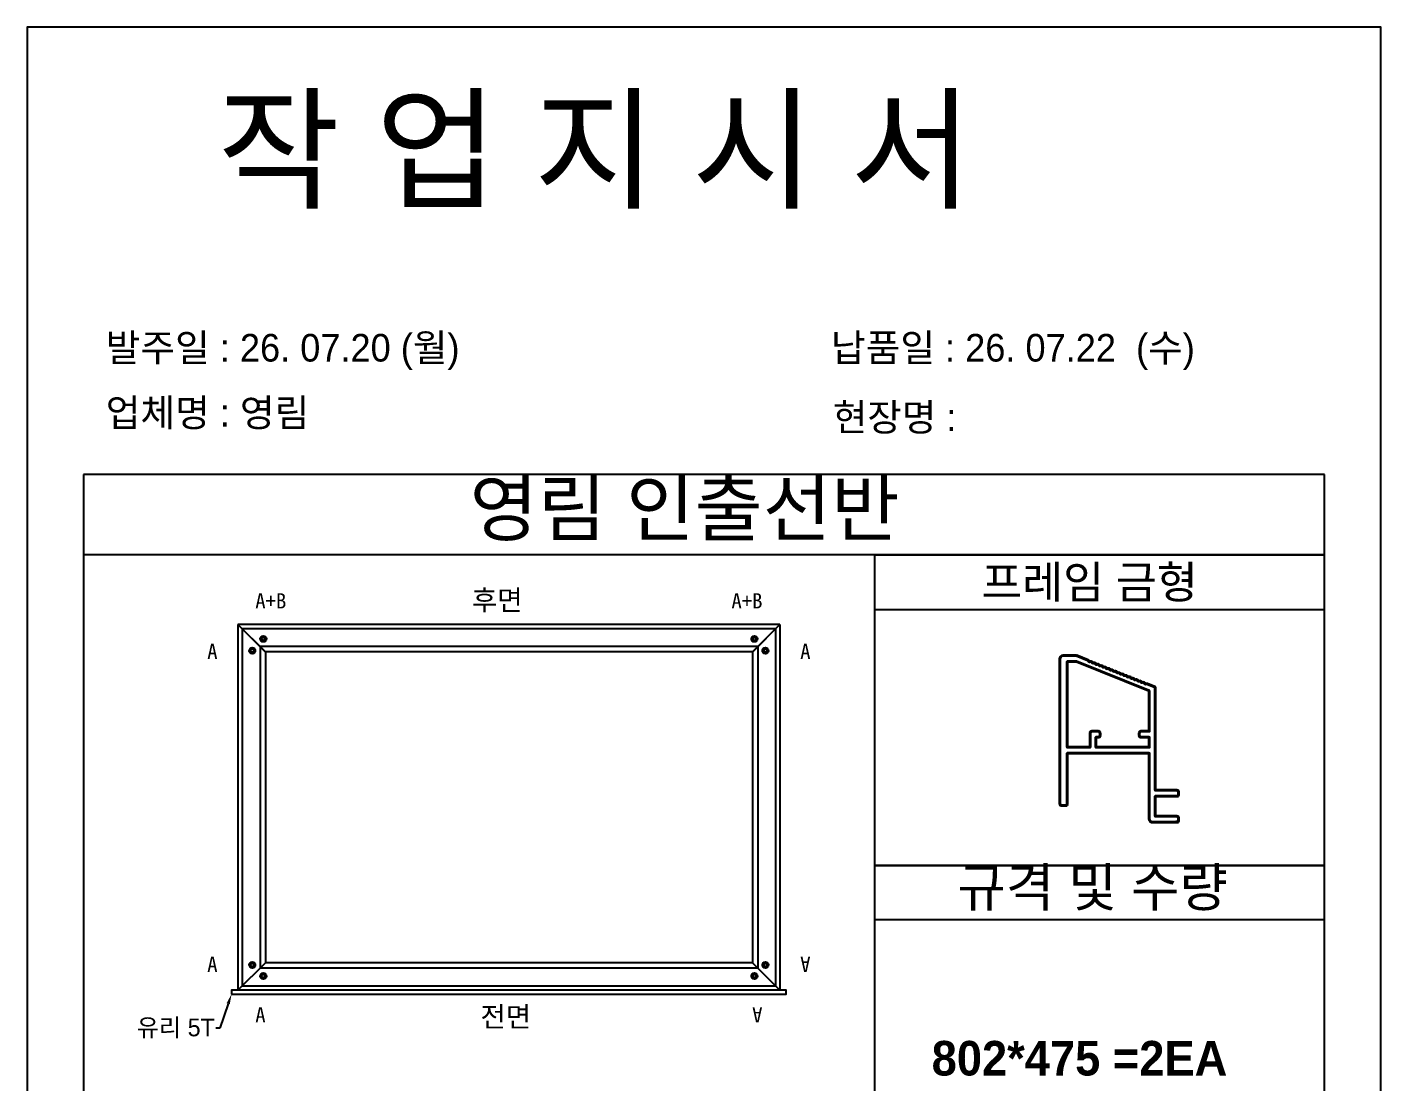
# Model space of a CAD drawing. Header units: millimetres. Extents: x -44117 to 256353, y -2095463 to 65325.
# Drawn here: x 94898 to 97568, y -1035656 to -1033573 of the extents above; entities that cross this region are included whole.
import ezdxf
from ezdxf import colors
from ezdxf.entities.mleader import LeaderData, LeaderLine
from ezdxf.math import Vec2, Vec3

# ---------------------------------------------------------------- set-up
doc = ezdxf.new("R2010")
doc.units = ezdxf.units.MM
doc.header["$LTSCALE"] = 10
for name, color, linetype in [('02 Glass', 4, 'Continuous'), ('02 Profile', 3, 'Continuous'), ('A', 1, 'Continuous')]:
    doc.layers.add(name, color=color, linetype=linetype)
doc.layers.add('1', color=2, linetype='Continuous', lineweight=40)
doc.layers.add('D', color=4, linetype='Continuous', lineweight=5)
doc.dimstyles.get("Standard").update_dxf_attribs({"dimtxt": 0.18, "dimasz": 0.18, "dimexe": 0.18, "dimexo": 0.0625, "dimgap": 0.09, "dimtad": 0, "dimtih": 1, "dimtoh": 1, "dimdec": 4, "dimzin": 0, "dimdsep": 46, "dimtxsty": 'Standard', "dimcen": 0.09, "dimadec": 0, "dimazin": 0, "dimtfac": 1, "dimtdec": 4, "dimtofl": 0, "dimtmove": 0, "dimatfit": 3, "dimfxl": 0, "dimtolj": 1, "dimtzin": 0, "dimarcsym": 0})
pattern_1 = [(45, (80924.0415, -1032118.45195), (-0.67351921, 0.67351921), [])]
pattern_2 = [(45, (80945.7915, -1032095.20195), (-0.67351921, 0.67351921), [])]
pattern_3 = [(45, (81142.1865, -1031168.1736), (-0.67351921, 0.67351921), [])]
pattern_4 = [(45, (81163.9365, -1031144.9236), (-0.67351921, 0.67351921), [])]
pattern_5 = [(45, (64269.5886, -1037410.7165), (-0.67351921, 0.67351921), [])]
pattern_6 = [(45, (64291.3386, -1037388.9665), (-0.67351921, 0.67351921), [])]
pattern_7 = [(225, (110772.7007, -1038108.2449), (0.67351921, -0.67351921), [])]
pattern_8 = [(225, (110750.9507, -1038129.9949), (0.67351921, -0.67351921), [])]

# ---------------------------------------------------------------- blocks, each defined once
blk = doc.blocks.new('*D7923')
at = {"layer": 'D', "color": 0, "lineweight": -2}
for p, q in [((97168.4, -1035141.5), (97168.3, -1035141.3)), ((97168.5, -1035141.5), (97168.4, -1035141.5))]:
    blk.add_line(p, q, dxfattribs=at)
at = {"layer": 'D', "color": 0, "insert": (97169.2, -1035141.5), "char_height": 0.18, "attachment_point": 5, "bg_fill": 3, "box_fill_scale": 1.1, "bg_fill_color": 257, "bg_fill_transparency": 0}
blk.add_mtext('\\A1;R3.2877', dxfattribs=at)
at = {"layer": 'D', "color": 0, "lineweight": -2}
for p, q in [((97166, -1035138.6), (97166.2, -1035138.6)), ((97166.1, -1035138.7), (97166.1, -1035138.5))]:
    blk.add_line(p, q, dxfattribs=at)
at = {"layer": 'D', "color": 0}
blk.add_solid([(97168.3, -1035141.3), (97168.2, -1035141.3), (97168.1, -1035141.2)], dxfattribs=at)
at = {"layer": 'Defpoints', "color": 0}
for p in [(97166.1, -1035138.6), (97168.1, -1035141.2)]:
    blk.add_point(p, dxfattribs=at)

msp = doc.modelspace()

# ---------------------------------------------------------------- hatches: boundary and pattern name
at = {"layer": 'A'}
h = msp.add_hatch(dxfattribs=at)
h.set_pattern_fill('ANSI31', color=1, scale=0.3)
h.set_pattern_definition(pattern_1)
h.paths.add_polyline_path([(95336.24861, -1034803.29843, 1), (95348.24861, -1034803.29843, 1)])
h.paths.add_polyline_path([(95345.24861, -1034803.29843, -1), (95339.24861, -1034803.29843, -1)], flags=16)
h = msp.add_hatch(dxfattribs=at)
h.set_pattern_fill('ANSI31', color=1, scale=0.3)
h.set_pattern_definition(pattern_1)
h.paths.add_polyline_path([(95336.24861, -1034803.29843, 1), (95348.24861, -1034803.29843, 1)])
h.paths.add_polyline_path([(95345.24861, -1034803.29843, -1), (95339.24861, -1034803.29843, -1)], flags=16)
h = msp.add_hatch(dxfattribs=at)
h.set_pattern_fill('ANSI31', color=1, scale=0.3)
h.set_pattern_definition(pattern_2)
h.paths.add_polyline_path([(95357.99861, -1034780.04843, 1), (95369.99861, -1034780.04843, 1)])
h.paths.add_polyline_path([(95366.99861, -1034780.04843, -1), (95360.99861, -1034780.04843, -1)], flags=16)
h = msp.add_hatch(dxfattribs=at)
h.set_pattern_fill('ANSI31', color=1, scale=0.3)
h.set_pattern_definition(pattern_2)
h.paths.add_polyline_path([(95357.99861, -1034780.04843, 1), (95369.99861, -1034780.04843, 1)])
h.paths.add_polyline_path([(95366.99861, -1034780.04843, -1), (95360.99861, -1034780.04843, -1)], flags=16)
h = msp.add_hatch(dxfattribs=at)
h.set_pattern_fill('ANSI31', color=1, scale=0.3)
h.set_pattern_definition(pattern_4)
h.paths.add_polyline_path([(96338.74361, -1034780.04843, -1), (96326.74361, -1034780.04843, -1)])
h.paths.add_polyline_path([(96329.74361, -1034780.04843, 1), (96335.74361, -1034780.04843, 1)], flags=16)
h = msp.add_hatch(dxfattribs=at)
h.set_pattern_fill('ANSI31', color=1, scale=0.3)
h.set_pattern_definition(pattern_4)
h.paths.add_polyline_path([(96338.74361, -1034780.04843, -1), (96326.74361, -1034780.04843, -1)])
h.paths.add_polyline_path([(96329.74361, -1034780.04843, 1), (96335.74361, -1034780.04843, 1)], flags=16)
h = msp.add_hatch(dxfattribs=at)
h.set_pattern_fill('ANSI31', color=1, scale=0.3)
h.set_pattern_definition(pattern_3)
h.paths.add_polyline_path([(96360.49361, -1034803.29843, -1), (96348.49361, -1034803.29843, -1)])
h.paths.add_polyline_path([(96351.49361, -1034803.29843, 1), (96357.49361, -1034803.29843, 1)], flags=16)
h = msp.add_hatch(dxfattribs=at)
h.set_pattern_fill('ANSI31', color=1, scale=0.3)
h.set_pattern_definition(pattern_3)
h.paths.add_polyline_path([(96360.49361, -1034803.29843, -1), (96348.49361, -1034803.29843, -1)])
h.paths.add_polyline_path([(96351.49361, -1034803.29843, 1), (96357.49361, -1034803.29843, 1)], flags=16)
h = msp.add_hatch(dxfattribs=at)
h.set_pattern_fill('ANSI31', color=1, scale=0.3)
h.set_pattern_definition(pattern_5)
h.paths.add_polyline_path([(95336.24861, -1035423.39843, -1), (95348.24861, -1035423.39843, -1)])
h.paths.add_polyline_path([(95345.24861, -1035423.39843, 1), (95339.24861, -1035423.39843, 1)], flags=16)
h = msp.add_hatch(dxfattribs=at)
h.set_pattern_fill('ANSI31', color=1, scale=0.3)
h.set_pattern_definition(pattern_5)
h.paths.add_polyline_path([(95336.24861, -1035423.39843, -1), (95348.24861, -1035423.39843, -1)])
h.paths.add_polyline_path([(95345.24861, -1035423.39843, 1), (95339.24861, -1035423.39843, 1)], flags=16)
h = msp.add_hatch(dxfattribs=at)
h.set_pattern_fill('ANSI31', color=1, scale=0.3)
h.set_pattern_definition(pattern_6)
h.paths.add_polyline_path([(95357.99861, -1035445.14843, -1), (95369.99861, -1035445.14843, -1)])
h.paths.add_polyline_path([(95366.99861, -1035445.14843, 1), (95360.99861, -1035445.14843, 1)], flags=16)
h = msp.add_hatch(dxfattribs=at)
h.set_pattern_fill('ANSI31', color=1, scale=0.3)
h.set_pattern_definition(pattern_6)
h.paths.add_polyline_path([(95357.99861, -1035445.14843, -1), (95369.99861, -1035445.14843, -1)])
h.paths.add_polyline_path([(95366.99861, -1035445.14843, 1), (95360.99861, -1035445.14843, 1)], flags=16)
h = msp.add_hatch(dxfattribs=at)
h.set_pattern_fill('ANSI31', color=1, scale=0.3, angle=180)
h.set_pattern_definition(pattern_8)
h.paths.add_polyline_path([(96338.74361, -1035445.14843, 1), (96326.74361, -1035445.14843, 1)])
h.paths.add_polyline_path([(96329.74361, -1035445.14843, -1), (96335.74361, -1035445.14843, -1)], flags=16)
h = msp.add_hatch(dxfattribs=at)
h.set_pattern_fill('ANSI31', color=1, scale=0.3, angle=180)
h.set_pattern_definition(pattern_8)
h.paths.add_polyline_path([(96338.74361, -1035445.14843, 1), (96326.74361, -1035445.14843, 1)])
h.paths.add_polyline_path([(96329.74361, -1035445.14843, -1), (96335.74361, -1035445.14843, -1)], flags=16)
h = msp.add_hatch(dxfattribs=at)
h.set_pattern_fill('ANSI31', color=1, scale=0.3, angle=180)
h.set_pattern_definition(pattern_7)
h.paths.add_polyline_path([(96360.49361, -1035423.39843, 1), (96348.49361, -1035423.39843, 1)])
h.paths.add_polyline_path([(96351.49361, -1035423.39843, -1), (96357.49361, -1035423.39843, -1)], flags=16)
h = msp.add_hatch(dxfattribs=at)
h.set_pattern_fill('ANSI31', color=1, scale=0.3, angle=180)
h.set_pattern_definition(pattern_7)
h.paths.add_polyline_path([(96360.49361, -1035423.39843, 1), (96348.49361, -1035423.39843, 1)])
h.paths.add_polyline_path([(96351.49361, -1035423.39843, -1), (96357.49361, -1035423.39843, -1)], flags=16)

# ---------------------------------------------------------------- linework, layer by layer
for p, q in [((97457.20422, -1034455.38009), (95009.29105, -1034455.38009)), ((97457.20422, -1034614.33549), (95009.29105, -1034614.33549)), ((96569.39971, -1034614.33549), (96569.39971, -1037238.41937))]:
    msp.add_line(p, q)
for points in [[(94898.02227, -1037349.68815), (97568.473, -1037349.68815), (97568.473, -1033572.90783), (94898.02227, -1033572.90783)], [(97457.29845, -1034615.07585), (96569.39971, -1034615.07585), (96569.39971, -1034721.70885), (97457.29845, -1034721.70885)], [(97457.29845, -1035227.01115), (96569.39971, -1035227.01115), (96569.39971, -1035333.64415), (97457.29845, -1035333.64415)]]:
    msp.add_lwpolyline(points, close=True)
msp.add_lwpolyline([(95009.29105, -1034455.38009), (95009.29105, -1037238.41937), (97457.20422, -1037238.41937), (97457.20422, -1034455.38009)])
at = {"layer": '02 Glass'}
msp.add_lwpolyline([(95301.29861, -1035480.84843), (96395.44361, -1035480.84843), (96395.44361, -1035473.34843), (95301.29861, -1035473.34843)], close=True, dxfattribs=at)
at = {"layer": '02 Profile'}
for p, q in [((96382.69361, -1034751.84843), (95314.04861, -1034751.84843)), ((95368.04861, -1034805.84843), (95314.04861, -1034751.84843)), ((95314.04861, -1034751.84843), (95314.04861, -1035473.34843)), ((95314.04861, -1034751.84843), (95368.04861, -1034805.84843)), ((96374.54378, -1034759.99825), (95322.19843, -1034759.99825)), ((95322.19843, -1034759.99825), (95322.19843, -1035465.1986)), ((96382.69361, -1034751.84843), (96328.69361, -1034805.84843)), ((96382.69361, -1034751.84843), (96328.69361, -1034805.84843)), ((96374.54378, -1034759.99825), (96374.54378, -1035465.1986)), ((96382.69361, -1034751.84843), (96382.69361, -1035473.34843)), ((96339.19361, -1034795.34843), (95357.54861, -1034795.34843)), ((95357.54861, -1034795.34843), (95357.54861, -1035429.84843)), ((96339.19361, -1034795.34843), (96339.19361, -1035429.84843)), ((96328.69361, -1034805.84843), (95368.04861, -1034805.84843)), ((95368.04861, -1034805.84843), (95368.04861, -1035419.34843)), ((96328.69361, -1034805.84843), (96328.69361, -1035419.34843)), ((95368.04861, -1035419.34843), (95314.04861, -1035473.34843)), ((95314.04861, -1035473.34843), (95368.04861, -1035419.34843)), ((96339.19361, -1035429.84843), (95357.54861, -1035429.84843)), ((96328.69361, -1035419.34843), (95368.04861, -1035419.34843)), ((96382.69361, -1035473.34843), (96328.69361, -1035419.34843)), ((96382.69361, -1035473.34843), (96328.69361, -1035419.34843)), ((96374.54378, -1035465.1986), (95322.19843, -1035465.1986)), ((96382.69361, -1035473.34843), (95314.04861, -1035473.34843))]:
    msp.add_line(p, q, dxfattribs=at)
at = {"layer": '1'}
msp.add_lwpolyline([(97110.30296, -1034881.54894), (96968.20119, -1034824.94905), (96949.79002, -1034824.94905), (96949.79002, -1034993.93765), (96994.83173, -1034993.93765), (96994.83173, -1034965.66329, -0.4142135624), (96998.11945, -1034962.37558), (97011.27031, -1034962.37558, -0.4142135624), (97014.55803, -1034965.66329), (97014.55803, -1034970.92364, -0.4142135624), (97011.27031, -1034974.21136), (97006.33874, -1034974.21136), (97006.33874, -1034993.93765), (97111.54565, -1034993.93765), (97111.54565, -1034974.21136), (97095.10707, -1034974.21136, -0.4142135624), (97091.81936, -1034970.92364), (97091.81936, -1034965.66329, -0.4142135624), (97095.10707, -1034962.37558), (97111.54565, -1034962.37558), (97111.54565, -1034883.38155, 0.3070783015)], format="xyb", close=True, dxfattribs=at)
at = {"layer": 'A'}
for p, q in [((95314.04861, -1034751.84843), (95367.44861, -1034805.24843)), ((96382.69361, -1034751.84843), (96329.29361, -1034805.24843)), ((95314.04861, -1035473.34843), (95367.44861, -1035419.94843)), ((96382.69361, -1035473.34843), (96329.29361, -1035419.94843))]:
    msp.add_line(p, q, dxfattribs=at)
at = {"layer": 'A', "color": 242, "true_color": 0xcd2027}
for centre, radius in [((95342.24861, -1034803.29843), 6), ((95342.24861, -1034803.29843), 6), ((95363.99861, -1034780.04843), 6), ((95363.99861, -1034780.04843), 6), ((95363.99861, -1034780.04843), 3), ((96332.74361, -1034780.04843), 6), ((96332.74361, -1034780.04843), 6), ((96332.74361, -1034780.04843), 3), ((96354.49361, -1034803.29843), 6), ((96354.49361, -1034803.29843), 6), ((95342.24861, -1034803.29843), 3), ((96354.49361, -1034803.29843), 3), ((95342.24861, -1035423.39843), 6), ((95342.24861, -1035423.39843), 6), ((95342.24861, -1035423.39843), 3), ((95363.99861, -1035445.14843), 6), ((95363.99861, -1035445.14843), 6), ((96332.74361, -1035445.14843), 6), ((96332.74361, -1035445.14843), 6), ((96354.49361, -1035423.39843), 6), ((96354.49361, -1035423.39843), 6), ((96354.49361, -1035423.39843), 3), ((95363.99861, -1035445.14843), 3), ((96332.74361, -1035445.14843), 3)]:
    msp.add_circle(centre, radius, dxfattribs=at)

# ---------------------------------------------------------------- texts
for s, width, gutter_width, heights, insert, char_height, attachment_point in [('{\\fGulim|b0|i0|c129|p50;작 업 지 시 서}', 4553.9528048, 17.21164, [-214.58863], (95273.45603, -1033717.65217), 192.7704086, 1), ('\\pt11;{\\fGulim|b0|i0|c129|p50;발주일 : 26. 07.20 (월)}', 5257.1634623, 19.86943, [54.84616], (95053.15837, -1034178.34183), 54.5217024, 1), ('{\\fGulim|b0|i0|c129|p50;납품일 : 26. 07.22  (수)}', 5257.1634623, 19.86943, [55.77782], (96483.72198, -1034178.34183), 54.5217024, 1), ('{\\fGulim|b0|i0|c129|p50;업체명 : 영림}', 5257.1634623, 19.86943, [57.40323], (95053.15837, -1034306.54918), 54.5217024, 1), ('{\\fGulim|b0|i0|c129|p50;현장명 :  }', 5221.1406308, 19.73328, [60.42093], (96487.52603, -1034315.69271), 54.1481119, 1), ('{\\fGulim|b0|i0|c129|p50;영림 인출선반}', 2538.6306726, 9.59474, [-119.91001], (95770.84086, -1034468.09123), 107.4611207, 1), ('{\\f굴림|b1|i0|c129|p50;프레임 금형}', 19448.9777018, 250.13109, [-71.72126], (96780.26836, -1034635.71209), 64.3194219, 1), ('A+B', 46.0503167, 116.00573, [-30], (95348.14144, -1034689.936, -0.0857), 30, 1), ('{\\f굴림|b1|i0|c129|p50;후면}', 12072.7918459, 155.2668, [-44.36194], (95775.32011, -1034683.65249), 39.9257485, 1), ('A+B', 46.0503167, 116.00573, [-30], (96348.60077, -1034689.936, -0.0857), 30, 3), ('A', 46.0503167, 116.00573, [-30], (95253.33921, -1034789.68159, -0.0857), 30, 1), ('A', 46.0503167, 116.00573, [-30], (96443.40301, -1034789.68159, -0.0857), 30, 3), ('{\\f굴림|b1|i0|c129|p50;규격 및 수량}', 23047.5408631, 296.4118, [-85.19319], (96732.90936, -1035231.92571), 76.220176, 1), ('A', 46.0503167, 116.00573, [-30], (95253.33921, -1035437.01526, -0.0857), 30, 7), ('A', 46.0503167, 116.00573, [-30], (95348.14144, -1035536.76086, -0.0857), 30, 7), ('{\\f굴림|b1|i0|c129|p50;전면}', 12072.7918459, 155.2668, [-43.09446], (95792.25805, -1035505.51093), 39.9257485, 1), ('{\\f굴림|b1|i0|c129|p50;802*475 =2EA}', 20631.3561005, 265.33752, [-70.30542], (96682.31819, -1035573.25171), 68.2296477, 1)]:
    msp.add_mtext_dynamic_manual_height_columns(s, width=width, gutter_width=gutter_width, heights=heights, dxfattribs=dict(insert=insert, char_height=char_height, attachment_point=attachment_point))
at = {"char_height": 30, "attachment_point": 1, "rotation": 180}
for insert in [(96443.40301, -1035437.01526, -0.0857), (96348.60077, -1035536.76086, -0.0857)]:
    msp.add_mtext_dynamic_manual_height_columns('A', width=46.0503167, gutter_width=116.00573, heights=[-30], dxfattribs=dict(at, insert=insert))

# ---------------------------------------------------------------- leaders
ml = msp.add_multileader_mtext('Standard')
ml.set_content('{\\fGulim|b0|i0|c129|p50;유리 5T}', color=256)
ml.set_leader_properties()
ml.build(insert=Vec2(0, 0))
ml.multileader.update_dxf_attribs({"arrow_head_size": 20})
ctx = ml.context
ctx.base_point, ctx.char_height, ctx.arrow_head_size, ctx.plane_origin = Vec3(95105.93051, -1035547.76724), 35, 20, Vec3(95301.29861, -1035480.84843)
ctx.text_align_type = 2
notes = []
notes.append((ctx, [(0, (1, 1, 0), (95278.25008, -1035547.76724), (-1, 0), 8, [(0, [(95301.29861, -1035480.84843)], 0, [])])]))
ctx.mtext.insert, ctx.mtext.alignment, ctx.mtext.flow_direction = Vec3(95268.25008, -1035529.07883), 3, 5
for ctx, leaders in notes:
    for number, flags, end, landing, length, lines in leaders:
        leader = LeaderData()
        leader.index, (leader.has_last_leader_line, leader.has_dogleg_vector, leader.attachment_direction) = number, flags
        leader.last_leader_point, leader.dogleg_vector, leader.dogleg_length = Vec3(end), Vec3(landing), length
        for number, points, colour, breaks in lines:
            line = LeaderLine()
            line.index, line.vertices, line.color, line.breaks = number, Vec3.list(points), colors.encode_raw_color(colour), breaks
            leader.lines.append(line)
        ctx.leaders.append(leader)

# ---------------------------------------------------------------- next in the draw order: dimensions: what is measured, and where the dimension line sits
at = {"layer": 'D'}
dim = msp.add_radius_dim(center=(97166.12167, -1035138.59717), mpoint=(97168.14445, -1035141.18897), dimstyle='Standard', override={"dimfxl": 13, "dimtfill": 1, "dimarcsym": 1}, dxfattribs=at)
dim.commit()
dim.dimension.update_dxf_attribs({"geometry": '*D7923', "text_midpoint": (97169.17594, -1035141.47277)})

# ---------------------------------------------------------------- next in the draw order: linework, layer by layer
msp.add_lwpolyline([(97457.29845, -1034615.07585), (96569.39971, -1034615.07585), (96569.39971, -1035227.01115), (97457.29845, -1035227.01115)], close=True)
at = {"layer": '1', "linetype": 'Continuous'}
msp.add_lwpolyline([(96935.32399, -1034819.6887, -0.4142135624), (96941.89942, -1034813.11327), (96941.89941, -1034813.11327), (96968.20119, -1034813.11327), (96990.38551, -1034821.9494, -0.2391202845), (96992.35208, -1034824.18112, 0.507244027), (96994.32368, -1034824.96642, -0.507244027), (96999.25267, -1034826.92966, 0.507244027), (97001.22426, -1034827.71496, -0.507244027), (97006.15325, -1034829.6782, 0.507244027), (97008.12485, -1034830.4635, -0.507244027), (97013.05384, -1034832.42674, 0.507244027), (97015.02544, -1034833.21204, -0.507244027), (97019.95443, -1034835.17528, 0.507244027), (97021.92602, -1034835.96058, -0.507244027), (97026.85501, -1034837.92382, 0.507244027), (97028.82661, -1034838.70912, -0.507244027), (97033.7556, -1034840.67236, 0.507244027), (97035.72719, -1034841.45766, -0.507244027), (97040.65618, -1034843.4209, 0.507244027), (97042.62778, -1034844.2062, -0.507244027), (97047.55677, -1034846.16944, 0.5072440269), (97049.52837, -1034846.95474, -0.507244027), (97054.45736, -1034848.91798, 0.507244027), (97056.42895, -1034849.70328, -0.507244027), (97061.35794, -1034851.66652, 0.507244027), (97063.32954, -1034852.45182, -0.507244027), (97068.25853, -1034854.41506, 0.507244027), (97070.23012, -1034855.20036, -0.507244027), (97075.15911, -1034857.1636, 0.507244027), (97077.13071, -1034857.9489, -0.507244027), (97082.0597, -1034859.91214, 0.507244027), (97084.0313, -1034860.69744, -0.507244027), (97088.96029, -1034862.66068, 0.507244027), (97090.93188, -1034863.44598, -0.507244027), (97095.86087, -1034865.40922, 0.507244027), (97097.83247, -1034866.19452, -0.5070859448), (97102.76104, -1034868.15616, 0.5106345368), (97104.74499, -1034868.93288, -0.2375027855), (97107.59256, -1034868.63359), (97122.13859, -1034874.42735, -0.3070783015), (97123.38128, -1034876.25996), (97123.38128, -1035078.76072), (97166.12167, -1035078.76072, -0.4142135624), (97169.40938, -1035082.04844), (97169.40938, -1035087.30879, -0.4142135624), (97166.12167, -1035090.59651), (97123.38128, -1035090.59651), (97123.38128, -1035130.04911), (97166.12167, -1035130.04911, -0.4142135624), (97169.40938, -1035133.33682), (97169.40938, -1035138.59717, -0.4142135624), (97166.12167, -1035141.88489), (97118.12104, -1035141.88489), (97118.121, -1035141.88488, -0.4142135624), (97111.54557, -1035135.30945), (97111.5455, -1035135.30944), (97111.5455, -1035005.77343), (96949.79002, -1035005.77343), (96949.79002, -1035105.71999, -0.4142135624), (96946.5023, -1035109.00771), (96938.61178, -1035109.00771, -0.4142135624), (96935.32406, -1035105.71999), (96935.32406, -1034819.6887)], format="xyb", dxfattribs=at)

doc.saveas('drawing.dxf')
